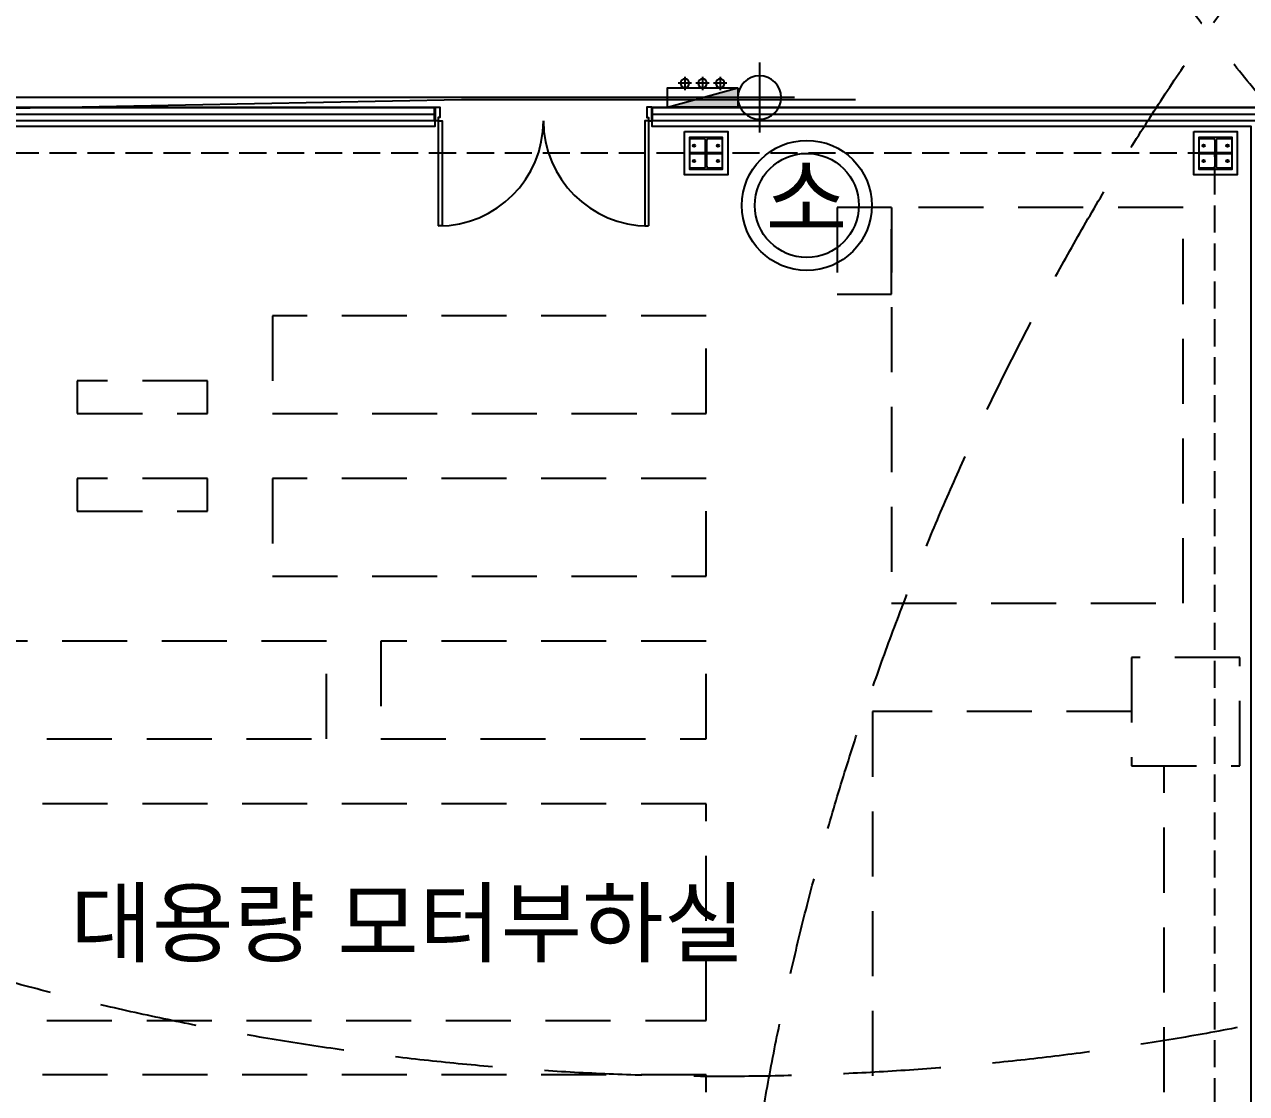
# Model space of a CAD drawing. Header units: millimetres. Extents: x 0 to 168200, y 0 to 118800.
# Drawn here: x 47212 to 58486, y 47227 to 57089 of the extents above; entities that cross this region are included whole.
import ezdxf
from ezdxf.enums import TextEntityAlignment as Align

# ---------------------------------------------------------------- set-up
doc = ezdxf.new("R2010")
doc.units = ezdxf.units.MM
doc.header["$LTSCALE"] = 200
for name, pattern in [('CEN-GAUN', [32.2, 30, -1, 0.2, -1]), ('CENTER', [50.8, 31.75, -6.35, 6.35, -6.35]), ('DASH', [0.35, 0.25, -0.1]), ('HID', [2.3, 1.5, -0.8])]:
    doc.linetypes.add(name, pattern=pattern)
for name, color, linetype in [('BACK', 8, 'Continuous'), ('CEN', 1, 'CEN-GAUN'), ('H', 2, 'Continuous'), ('PIPE', 3, 'Continuous'), ('R', 1, 'Continuous')]:
    doc.layers.add(name, color=color, linetype=linetype)
doc.styles.add('ghs', font='')
doc.styles.add('스타일1', font='')
doc.styles.get('ghs').set_extended_font_data('Dotum')
doc.styles.get('스타일1').set_extended_font_data('Malgun Gothic')

# ---------------------------------------------------------------- blocks, each defined once
blk = doc.blocks.new('HH')
at = {"layer": 'H'}
blk.add_hatch(color=1, dxfattribs=at).paths.add_polyline_path([(-650, 0), (-650, -180), (0, -180)])
at = {"layer": 'H', "color": 1}
for p, q in [((0, -180), (-650, 0)), ((-549, 41), (-426, 41)), ((-487, 102), (-487, -21)), ((-386, 41), (-263, 41)), ((-325, 102), (-325, -21)), ((-224, 41), (-101, 41)), ((-162, 102), (-162, -21))]:
    blk.add_line(p, q, dxfattribs=at)
at = {"layer": 'H'}
blk.add_lwpolyline([(-650, 0), (-650, -180), (0, -180), (0, 0)], close=True, dxfattribs=at)
at = {"layer": 'H', "color": 1}
for centre in [(-487, 41), (-325, 41), (-162, 41)]:
    blk.add_circle(centre, 40.6, dxfattribs=at)
blk = doc.blocks.new('f-004')
at = {"layer": 'PIPE', "color": 1, "linetype": 'CENTER'}
for p, q in [((0, 1.61), (0, -1.61)), ((-1.61, 0), (1.61, 0))]:
    blk.add_line(p, q, dxfattribs=at)
at = {"layer": 'PIPE', "color": 2}
blk.add_circle((0, 0), 1, dxfattribs=at)
blk = doc.blocks.new('D-2000')
at = {"layer": 'BACK'}
for p, q in [((30, 210), (30, 1180)), ((1970, 210), (1970, 1180))]:
    blk.add_line(p, q, dxfattribs=at)
for points in [[(30, 210), (65, 210), (65, 1180), (30, 1180)], [(1970, 210), (1935, 210), (1935, 1180), (1970, 1180)], [(0, 85), (45, 85), (45, 85), (45, 85), (45, 180), (30, 180), (30, 210), (0, 210), (0, 85)], [(2000, 85), (1955, 85), (1955, 85), (1955, 85), (1955, 180), (1970, 180), (1970, 210), (2000, 210), (2000, 85)]]:
    blk.add_lwpolyline(points, dxfattribs=at)
for centre, start, end in [((30, 210), 0, 90), ((1970, 210), 90, 180)]:
    blk.add_arc(centre, 970, start, end, dxfattribs=at)
blk = doc.blocks.new('x-stu-1Fcol')
at = {"layer": 'BACK'}
for points in [[(11800, -29800), (12200, -29800), (12200, -30200), (11800, -30200)], [(11850, -29850), (12150, -29850), (12150, -30150), (11850, -30150)], [(16500, -29800), (16900, -29800), (16900, -30200), (16500, -30200)], [(16550, -29850), (16850, -29850), (16850, -30150), (16550, -30150)], [(11850, -29994), (11995, -29994), (11995, -30006), (11850, -30006)], [(12005, -29994), (12150, -29994), (12150, -30006), (12005, -30006)], [(16550, -29994), (16695, -29994), (16695, -30006), (16550, -30006)], [(16705, -29994), (16850, -29994), (16850, -30006), (16705, -30006)]]:
    blk.add_lwpolyline(points, close=True, dxfattribs=at)
for points in [[(11850, -30150), (11850, -30135), (11977, -30135, 0.414214), (11995, -30117), (11995, -29883, 0.414214), (11977, -29865), (11850, -29865), (11850, -29850), (12150, -29850), (12150, -29865), (12023, -29865, 0.414214), (12005, -29883), (12005, -30117, 0.414214), (12023, -30135), (12150, -30135), (12150, -30150)], [(16550, -30150), (16550, -30135), (16677, -30135, 0.414214), (16695, -30117), (16695, -29883, 0.414214), (16677, -29865), (16550, -29865), (16550, -29850), (16850, -29850), (16850, -29865), (16723, -29865, 0.414214), (16705, -29883), (16705, -30117, 0.414214), (16723, -30135), (16850, -30135), (16850, -30150)]]:
    blk.add_lwpolyline(points, format="xyb", close=True, dxfattribs=at)
for centre in [(11890, -29929), (12110, -29929), (16590, -29929), (16810, -29929), (11890, -30070), (12110, -30070), (16590, -30070), (16810, -30070)]:
    blk.add_circle(centre, 11, dxfattribs=at)
blk = doc.blocks.new('지상1층 장비')
at = {"layer": 'BACK', "linetype": 'HID', "ltscale": 2}
for points in [[(54710, 54600), (55210, 54600), (55210, 55400), (54710, 55400)], [(55210, 51750), (57900, 51750), (57900, 55400), (55210, 55400)], [(49500, 53500), (53500, 53500), (53500, 54400), (49500, 54400)], [(47700, 53500), (48900, 53500), (48900, 53800), (47700, 53800)], [(47700, 52600), (48900, 52600), (48900, 52900), (47700, 52900)], [(49500, 52000), (53500, 52000), (53500, 52900), (49500, 52900)], [(46500, 50500), (50000, 50500), (50000, 51400), (46500, 51400)], [(50500, 50500), (53500, 50500), (53500, 51400), (50500, 51400)], [(57425, 50250), (58425, 50250), (58425, 51250), (57425, 51250)], [(46500, 47900), (53500, 47900), (53500, 49900), (46500, 49900)], [(46500, 45400), (53500, 45400), (53500, 47400), (46500, 47400)]]:
    blk.add_lwpolyline(points, close=True, dxfattribs=at)
blk.add_lwpolyline([(57425, 50750), (55035, 50750), (55035, 45400), (57725, 45400), (57725, 50250)], dxfattribs=at)

msp = doc.modelspace()

# ---------------------------------------------------------------- linework, layer by layer
at = {"layer": 'BACK'}
for p, q in [((41200, 56262.5), (51000, 56262.5)), ((53000, 56262.5), (61400, 56262.5))]:
    msp.add_line(p, q, dxfattribs=at)
for points in [[(41692.5, 56212.3), (51243.7, 56395.3), (54880, 56395.3)], [(41200, 56200), (41200, 56325), (51000, 56325), (51000, 56200), (41200, 56200)], [(41200, 56262.5), (41204, 56262.5), (41204, 56204), (50996, 56204), (50996, 56321), (41204, 56321), (41204, 56262.5), (41200, 56262.5)], [(53000, 56200), (53000, 56325), (61400, 56325), (61400, 56200), (53000, 56200)], [(53000, 56262.5), (53004, 56262.5), (53004, 56204), (61396, 56204), (61396, 56321), (53004, 56321), (53004, 56262.5), (53000, 56262.5)], [(41200, 56150), (51000, 56150), (51000, 56200)], [(53000, 56200), (53000, 56150), (58525, 56150), (58525, 46075), (61400, 46075), (61400, 46125)]]:
    msp.add_lwpolyline(points, dxfattribs=at)
at = {"layer": 'BACK', "linetype": 'DASH', "ltscale": 5}
msp.add_lwpolyline([(58193.9, 55900), (41700, 55900), (41700, 43269), (58193.9, 43269)], close=True, dxfattribs=at)
at = {"layer": 'CEN', "linetype": 'HID', "ltscale": 3}
for centre in [(53651.8, 72385), (77854.6, 72385), (53992.6, 56415), (78654.2, 42752.8)]:
    msp.add_circle(centre, 25000, dxfattribs=at)
at = {"layer": 'H', "color": 1}
msp.add_circle((54429.3, 55419.5), 600, dxfattribs=at)
at = {"layer": 'H'}
msp.add_circle((54429.3, 55419.5), 480, dxfattribs=at)
at = {"layer": 'R'}
msp.add_line((53992.6, 56415), (33777.9, 56415), dxfattribs=at)

# ---------------------------------------------------------------- block references
at = {"layer": 'BACK'}
for name, p in [('x-stu-1Fcol', (41500, 85900)), ('지상1층 장비', (0, 0))]:
    msp.add_blockref(name, p, dxfattribs=at)
at = {"layer": 'BACK', "rotation": 180}
msp.add_blockref('D-2000', (53000, 56410), dxfattribs=at)
at = {"layer": 'H', "linetype": 'Continuous', "xscale": -1}
msp.add_blockref('HH', (53142.9, 56505), dxfattribs=at)
at = {"layer": 'PIPE', "xscale": -200, "yscale": 200, "zscale": 200}
msp.add_blockref('f-004', (53992.6, 56415), dxfattribs=at)

# ---------------------------------------------------------------- texts
at = {"layer": 'BACK', "style": '스타일1'}
msp.add_text('대용량 모터부하실', height=600, dxfattribs=at).set_placement((50749.4, 48802.2), align=Align.MIDDLE_CENTER)
at = {"layer": 'H', "color": 1, "style": 'ghs'}
msp.add_text('소', height=600, dxfattribs=at).set_placement((54050.1, 55185.7))

doc.saveas('drawing.dxf')
